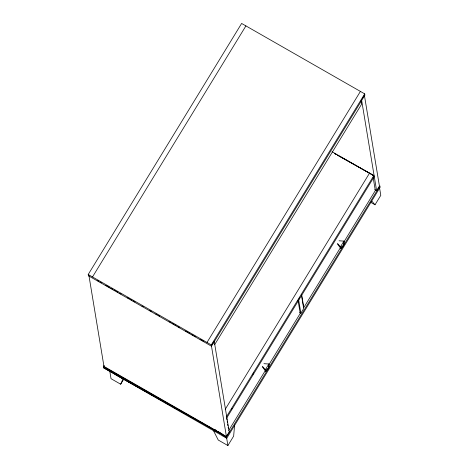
<?xml version="1.0" encoding="UTF-8"?>
<svg xmlns="http://www.w3.org/2000/svg" width="469" height="469" viewBox="0 0 469 469"><rect width="100%" height="100%" fill="white"/><g stroke="black" fill="none" stroke-linecap="round" stroke-linejoin="round"><path stroke-width="0.7" d="M234.594 425.084L233.656 436.111L227.893 445.55L218.243 440.028L213.395 430.513M109.717 370.745L111.03 378.688L120.68 384.211L123.224 378.477M88.213 274.488L241.623 23.45L364.7 93.87L364.911 95.16L211.507 346.204L88.43 275.784L88.213 274.488L211.29 344.908L226.404 436.481L103.971 366.43L88.946 275.655M92.504 276.945L245.908 25.906M103.678 367.86L222.247 434.523L226.75 438.275L226.533 436.979L379.943 185.941L380.154 187.231L226.75 438.275L103.678 367.86L103.461 366.565L104.224 365.316M120.68 384.211L123.927 378.905M207.005 342.452L360.409 91.414M211.29 344.908L364.7 93.87M212.082 344.551L213.846 341.666M362.285 98.754L362.988 97.599M363.692 96.444L364.401 95.295L379.427 186.07L376.607 190.684L374.772 189.628M214.609 344.744L361.611 104.182L361.054 100.823M225.208 409.343L369.531 173.161M226.439 416.8L373.822 175.617L332.005 151.692M231.375 409.519L232.114 408.306M252.551 374.866L253.688 373.007M298.964 299.046L299.673 297.891M226.656 418.09L374.033 176.907L373.822 175.617L340.084 156.64M228.708 430.483L265.571 370.152M268.549 365.287L300.219 313.456L298.061 300.394M340.664 247.269L303.806 307.582L301.649 294.52M344.012 241.793L375.323 190.555L373.16 177.499M299.638 312.512L300.864 313.216L303.683 308.602L301.432 295.007M266.339 370.141L265.647 371.272L262.288 366.758M341.438 247.245L340.746 248.382L337.387 243.862M226.404 436.481L229.224 431.867L214.198 341.092M370.797 202.374L375.018 204.789L380.787 195.35L379.591 188.128M339.058 240.779L343.941 241.13L344.205 242.719L343.63 245.492L340.746 248.382L340.482 246.794L337.674 243.634M263.959 363.674L268.843 364.026L269.106 365.609L268.532 368.382L265.647 371.272L265.384 369.683L262.576 366.529M372.462 175.23L373.822 175.617L337.487 155.192M334.303 153.398L336.384 154.53M115.151 374.42L222.247 434.523L222.458 435.818M334.356 153.416L335.628 154.131M337.539 155.204L338.811 155.919M97.658 280.644L98.924 281.365M100.19 282.086L101.456 282.813M105.883 285.345L109.676 287.515M110.942 288.242L112.841 289.326M114.108 290.053L115.368 290.774M116.634 291.495L117.901 292.222M119.8 293.307L121.066 294.034M127.386 297.651L129.286 298.735M130.552 299.462L131.818 300.183M133.085 300.91L134.978 301.995M141.937 305.976L143.203 306.697M149.529 310.32L151.428 311.404M155.855 313.937L157.121 314.658M158.381 315.385L159.648 316.106M169.139 321.535L171.033 322.619M172.299 323.346L173.565 324.067M174.831 324.794L176.092 325.515M177.991 326.606L179.258 327.327M185.583 330.944L187.483 332.034M188.743 332.756L190.009 333.477M191.909 334.567L193.175 335.288M194.436 336.015L195.702 336.736M200.134 339.269L203.927 341.444M103.461 366.565L226.533 436.979M214.673 429.352L216.531 430.519M217.774 431.298L222.118 434.024M371.847 201.142L375.018 204.789M361.581 99.909L376.607 190.684M298.612 299.621L300.864 313.216M226.738 418.6L226.978 420.025M227.213 421.455L227.447 422.88M227.688 424.31L227.922 425.735M228.157 427.165L228.397 428.59M226.574 437.606L227.893 445.55M268.843 364.026L268.532 368.382L265.384 369.683L268.843 364.026M343.941 241.13L343.63 245.492L340.482 246.794L343.941 241.13"/></g></svg>
